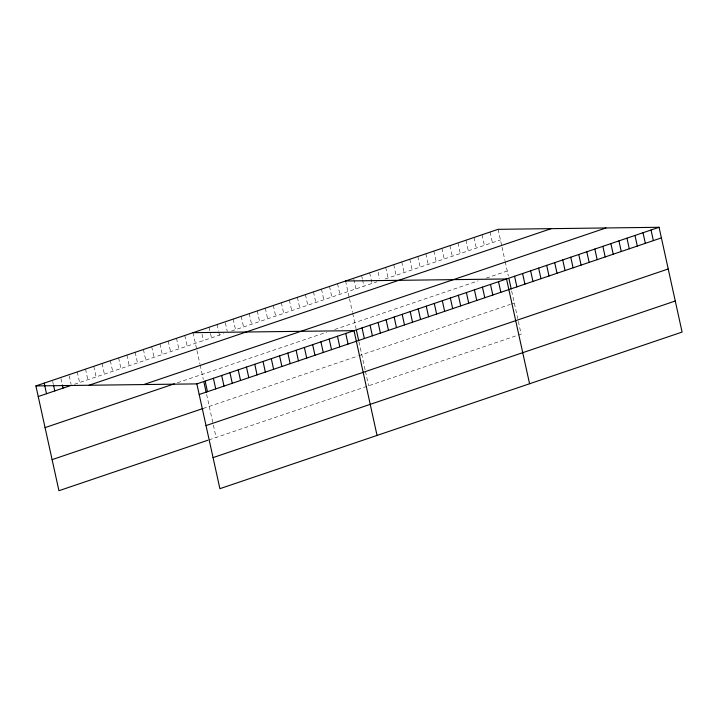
<?xml version="1.0" encoding="UTF-8"?>
<svg xmlns="http://www.w3.org/2000/svg" width="718" height="718" viewBox="0 0 718 718"><rect width="100%" height="100%" fill="white"/><g stroke="black" fill="none" stroke-linecap="round" stroke-linejoin="round"><path stroke-width="0.54" stroke-dasharray="3.59 2.69" d="M74.421 384.274L223.477 333.771M231.51 331.052L377.013 281.752M385.036 279.033L500.437 239.938M177.4 382.775L326.645 332.21M334.669 329.49L478.17 280.873M486.194 278.153L507.267 271.009M203.05 408.488L357.77 356.074M358.776 355.733L510.292 304.396M511.297 304.055L514.312 303.032M208.848 439.919L517.131 335.468M518.136 335.126L521.142 334.112L517.956 319.609M498.104 229.32L501.801 246.148M502.026 247.189L504.987 260.652M505.221 261.684L508.371 276.017M511.665 291.023L517.723 318.568M490.071 232.04L492.404 242.657M482.047 234.759L484.381 245.376M474.015 237.478L476.348 248.096M465.991 240.198L468.324 250.815M457.967 242.917L460.301 253.535M449.935 245.637L452.268 256.254M441.911 248.356L444.245 258.974M433.878 251.076L436.212 261.693M425.855 253.795L428.188 264.412M417.822 256.514L420.156 267.132M409.798 259.234L412.132 269.851M401.766 261.962L404.099 272.571M393.742 264.682L396.076 275.29M385.71 267.401L388.043 278.01M378.153 272.239L379.553 278.611M369.662 272.84L371.996 283.448M361.63 275.559L362.33 278.746M362.563 279.805L363.963 286.168M353.839 279.338L355.94 288.896M345.573 280.998L349.271 297.826M349.504 298.868L352.466 312.33M352.691 313.371L356.065 328.691M358.919 341.705L365.202 370.246M365.426 371.287L368.612 385.79M337.55 283.718L339.883 294.335M329.517 286.437L331.851 297.055M321.493 289.157L323.827 299.774M313.461 291.876L315.794 302.493M305.437 294.595L307.771 305.213M297.405 297.315L299.747 307.932M289.381 300.034L291.714 310.652M281.357 302.754L283.691 313.371M273.325 305.473L275.658 316.091M265.301 308.193L267.635 318.81M257.268 310.921L259.602 321.529M249.245 313.64L251.578 324.249M241.212 316.36L243.546 326.968M233.188 319.079L235.522 329.688M225.389 322.858L227.256 331.348M217.132 324.518L218.532 330.881M218.766 331.949L219.466 335.135M209.1 327.237L211.442 337.855M202.009 334.202L203.409 340.574M193.052 332.676L196.75 349.504M196.974 350.546L199.936 364.008M200.169 365.049L203.32 379.373M206.613 394.379L216.091 437.468M184.777 335.477L187.111 346.094M176.502 338.277L178.845 348.894M168.236 341.086L170.57 351.694M159.961 343.886L162.295 354.504M151.695 346.686L154.029 357.304M143.421 349.486L145.754 360.104M135.155 352.296L137.488 362.904M126.88 355.096L129.213 365.713M118.614 357.896L120.947 368.514M110.339 360.696L112.672 371.314M102.064 363.505L104.397 374.114M93.798 366.306L96.131 376.923M85.523 369.106L87.856 379.723M77.257 371.906L79.59 382.523M69.215 375.774L71.082 384.265M60.949 378.574L62.116 383.879M52.674 381.375L53.374 384.561"/><path stroke-width="1.08" d="M35.9 385.925L498.104 229.32L659.061 227.292L682.1 332.075L219.896 488.68L196.858 383.888L35.9 385.925L58.939 490.708L207.816 440.269M38.233 396.533L71.315 385.324M89.014 385.252L551.218 228.647M143.744 384.561L605.947 227.956M45.063 427.614L174.303 383.825M196.858 383.888L659.061 227.292M199.191 394.505L661.395 237.9M52.109 459.637L203.05 408.488M206.021 425.586L668.225 268.981M213.066 457.599L675.27 301.004M345.573 280.998L506.531 278.97L529.57 383.762M193.052 332.676L354.01 330.648L377.049 435.44M651.029 230.011L653.362 240.62M643.005 232.731L645.338 243.339M634.981 235.45L637.315 246.059M626.949 238.17L629.282 248.778M618.925 240.889L621.258 251.506M610.892 243.608L613.226 254.226M602.869 246.328L605.202 256.945M594.836 249.047L597.17 259.665M586.812 251.767L589.146 262.384M578.78 254.486L581.113 265.104M570.756 257.206L573.09 267.823M562.724 259.925L565.057 270.542M554.7 262.644L557.033 273.262M546.676 265.364L549.01 275.981M538.644 268.083L540.977 278.701M530.62 270.803L532.953 281.42M522.587 273.522L524.921 284.14M514.564 276.25L516.897 286.859M509.026 279.015L511.225 289.022M498.507 281.689L500.841 292.298M490.475 284.409L492.808 295.017M482.451 287.128L484.785 297.737M474.418 289.848L476.752 300.465M466.395 292.567L468.728 303.184M458.371 295.286L460.705 305.904M450.339 298.006L452.672 308.623M442.315 300.725L444.648 311.343M434.282 303.445L436.616 314.062M426.259 306.164L428.592 316.782M418.226 308.884L420.56 319.501M410.202 311.603L412.536 322.22M402.17 314.322L404.503 324.94M394.146 317.042L396.48 327.659M386.113 319.761L388.456 330.379M378.09 322.49L380.423 333.098M370.066 325.209L372.4 335.818M362.034 327.929L364.367 338.537M356.505 330.693L358.704 340.7M345.735 333.448L348.068 344.066M337.469 336.248L339.802 346.866M329.194 339.049L331.528 349.666M320.919 341.858L323.253 352.466M312.653 344.658L314.987 355.275M304.378 347.458L306.712 358.076M296.112 350.258L298.446 360.876M287.837 353.068L290.171 363.676M279.571 355.868L281.905 366.485M271.296 358.668L273.63 369.285M263.03 361.468L265.364 372.086M254.755 364.277L257.089 374.886M246.48 367.077L248.814 377.686M238.214 369.878L240.548 380.495M229.939 372.678L232.273 383.295M221.674 375.487L224.007 386.096M213.399 378.287L215.732 388.896M205.133 381.087L207.466 391.705M203.975 382.371L206.174 392.378M62.349 384.947L63.049 388.133M53.608 385.62L54.774 390.933M44.175 383.116L46.508 393.733"/></g></svg>
